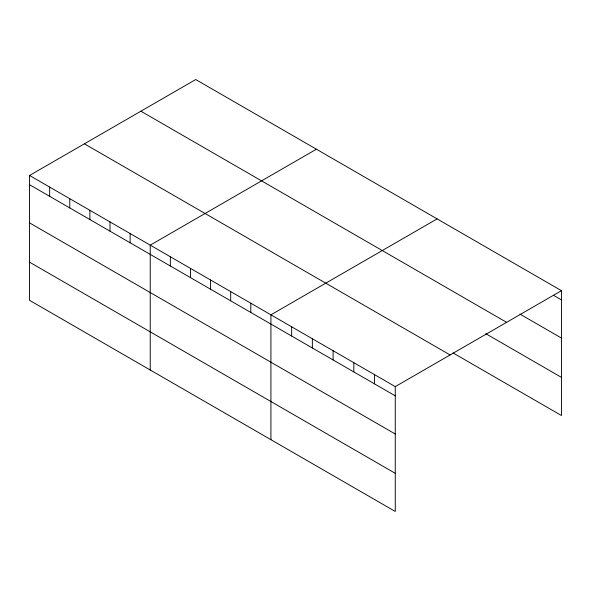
<?xml version="1.0" encoding="UTF-8"?>
<svg xmlns="http://www.w3.org/2000/svg" width="591" height="591" viewBox="0 0 591 591"><rect width="100%" height="100%" fill="white"/><g stroke="black" fill="none" stroke-linecap="round" stroke-linejoin="round"><path stroke-width="0.89" d="M29.55 175.475L395.261 386.617L395.261 511.466L29.55 300.324L29.55 175.475L195.739 79.534L561.45 290.676L561.45 415.525L453.046 352.938M316.421 149.205L150.232 245.154L150.232 370.003M437.111 218.884L270.922 314.833L270.922 439.682M395.261 386.617L561.45 290.676M553.479 295.301L561.45 299.903M520.006 314.131L561.45 338.059M140.894 111.189L506.605 322.339M485.728 333.649L561.45 377.368M84.395 143.812L450.106 354.955M29.55 184.71L395.261 395.852M29.55 222.866L395.261 434.008M29.55 262.175L395.261 473.317M374.539 374.657L374.539 383.884M353.817 362.689L353.817 371.924M333.095 350.729L333.095 359.956M312.366 338.761L312.366 347.996M291.644 326.793L291.644 336.028M250.806 303.22L250.806 312.447M230.689 291.607L230.689 300.834M210.581 279.994L210.581 289.221M190.465 268.38L190.465 277.615M170.348 256.767L170.348 266.002M130.123 233.541L130.123 242.775M110.007 221.928L110.007 231.162M89.891 210.315L89.891 219.549M69.775 198.702L69.775 207.936M49.666 187.088L49.666 196.323"/></g></svg>
